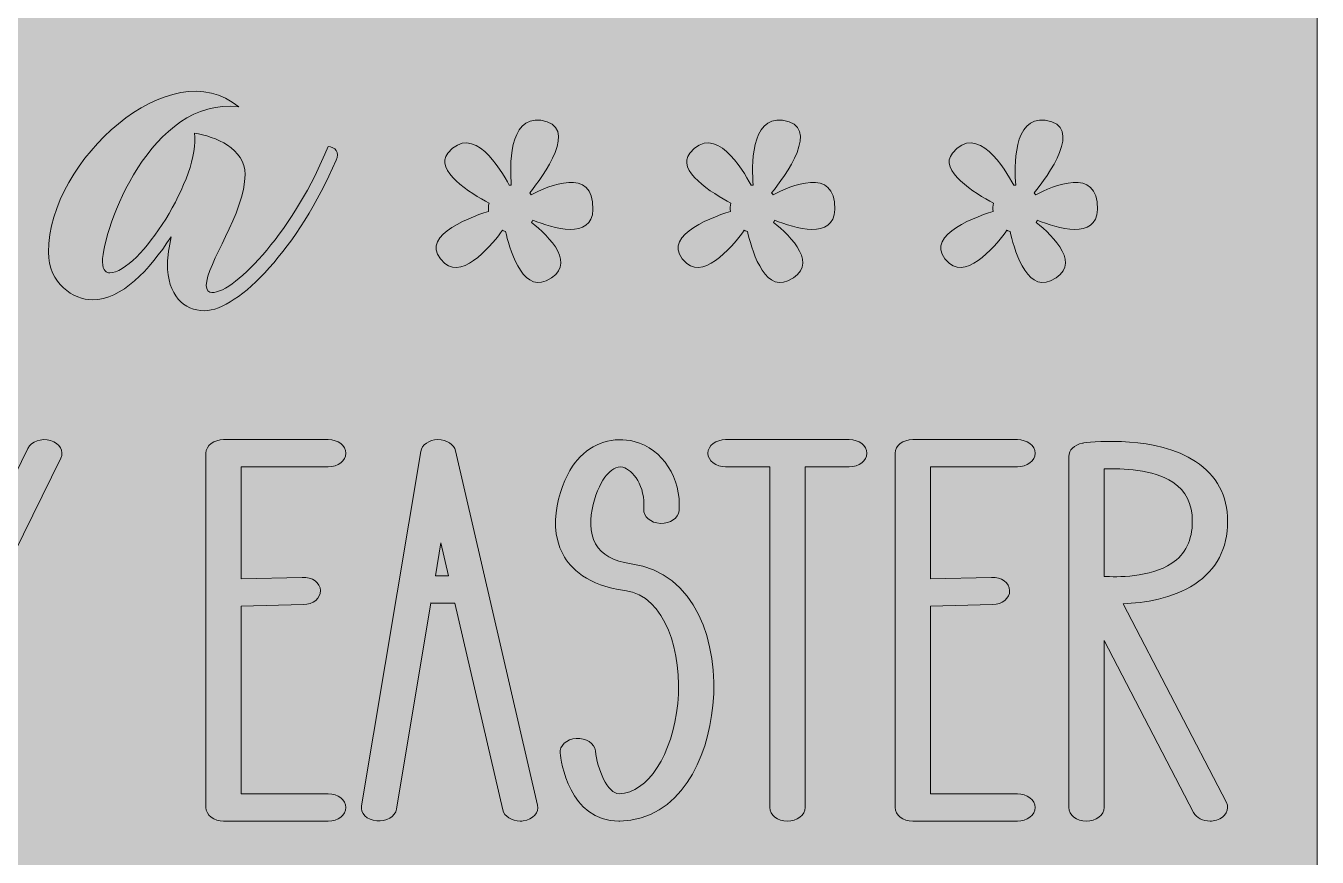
# Model space of a CAD drawing. Extents: x 254 to 755, y -942 to -58.
# Drawn here: x 468.2 to 755, y -547.7 to -363 of the extents above; entities that cross this region are included whole.
import ezdxf

# ---------------------------------------------------------------- set-up
doc = ezdxf.new("R2010")
doc.units = 0
doc.header["$MEASUREMENT"] = 0
doc.layers.add('Layer 1', color=7, linetype='Continuous', lineweight=0)

# ---------------------------------------------------------------- blocks, each defined once
blk = doc.blocks.new('Block_4')
at = {"layer": 'Layer 1', "true_color": 0x542400, "transparency": 33554687}
h = blk.add_hatch(color=38, dxfattribs=at)
h.dxf.hatch_style = 2
edge = h.paths.add_edge_path()
edge.add_spline(control_points=[(476.02, -459.02), (476.02, -459.02), (463.59, -484.37), (463.59, -484.37), (463.68, -484.63), (463.8, -484.9), (463.8, -485.18), (463.8, -485.18), (463.8, -536.63), (463.8, -536.63), (463.8, -538.31), (462.04, -539.66), (459.88, -539.66), (457.71, -539.66), (455.96, -538.31), (455.96, -536.63), (455.96, -536.63), (455.96, -486.97), (455.96, -486.97), (455.73, -486.75), (455.53, -486.5), (455.39, -486.23), (455.39, -486.23), (441.27, -459.07), (441.27, -459.07), (440.47, -457.52), (441.44, -455.75), (443.45, -455.14), (445.46, -454.51), (447.74, -455.26), (448.55, -456.81), (448.55, -456.81), (458.93, -476.77), (458.93, -476.77), (458.93, -476.77), (468.68, -456.87), (468.68, -456.87), (469.45, -455.31), (471.7, -454.53), (473.74, -455.11), (475.76, -455.71), (476.78, -457.46), (476.02, -459.02)], knot_values=[0, 0, 0, 0, 1, 1, 1, 2, 2, 2, 3, 3, 3, 4, 4, 4, 5, 5, 5, 6, 6, 6, 7, 7, 7, 8, 8, 8, 9, 9, 9, 10, 10, 10, 11, 11, 11, 12, 12, 12, 13, 13, 13, 14, 14, 14, 14], degree=3, periodic=0)
h = blk.add_hatch(color=38, dxfattribs=at)
h.dxf.hatch_style = 2
edge = h.paths.add_edge_path()
edge.add_spline(control_points=[(516.09, -460.97), (516.09, -460.97), (516.09, -485.87), (516.09, -485.87), (516.09, -485.87), (529.63, -485.54), (529.63, -485.54), (531.88, -485.37), (533.61, -486.79), (533.68, -488.46), (533.75, -490.13), (532.05, -491.53), (529.89, -491.58), (529.89, -491.58), (516.09, -491.93), (516.09, -491.93), (516.09, -491.93), (516.09, -533.61), (516.09, -533.61), (516.09, -533.61), (535.42, -533.61), (535.42, -533.61), (537.58, -533.61), (539.34, -534.96), (539.34, -536.63), (539.34, -538.31), (537.58, -539.66), (535.42, -539.66), (535.42, -539.66), (512.17, -539.66), (512.17, -539.66), (510.01, -539.66), (508.25, -538.31), (508.25, -536.63), (508.25, -536.63), (508.25, -457.95), (508.25, -457.95), (508.25, -456.27), (510.01, -454.92), (512.17, -454.92), (512.17, -454.92), (535.42, -454.92), (535.42, -454.92), (537.58, -454.92), (539.34, -456.27), (539.34, -457.95), (539.34, -459.62), (537.58, -460.97), (535.42, -460.97), (535.42, -460.97), (516.09, -460.97), (516.09, -460.97)], knot_values=[0, 0, 0, 0, 1, 1, 1, 2, 2, 2, 3, 3, 3, 4, 4, 4, 5, 5, 5, 6, 6, 6, 7, 7, 7, 8, 8, 8, 9, 9, 9, 10, 10, 10, 11, 11, 11, 12, 12, 12, 13, 13, 13, 14, 14, 14, 15, 15, 15, 16, 16, 16, 17, 17, 17, 17], degree=3, periodic=0)
h = blk.add_hatch(color=38, dxfattribs=at)
h.dxf.hatch_style = 2
edge = h.paths.add_edge_path()
edge.add_spline(control_points=[(562.14, -485.18), (562.14, -485.18), (560.44, -477.85), (560.44, -477.85), (560.44, -477.85), (559.22, -485.18), (559.22, -485.18), (559.22, -485.18), (562.14, -485.18), (562.14, -485.18)], knot_values=[0, 0, 0, 0, 1, 1, 1, 2, 2, 2, 3, 3, 3, 3], degree=3, periodic=0)
edge = h.paths.add_edge_path()
edge.add_spline(control_points=[(563.68, -457.41), (563.68, -457.41), (581.89, -536.1), (581.89, -536.1), (582.27, -537.75), (580.85, -539.32), (578.72, -539.61), (578.48, -539.64), (578.25, -539.66), (578.02, -539.66), (576.16, -539.66), (574.51, -538.63), (574.17, -537.16), (574.17, -537.16), (563.54, -491.24), (563.54, -491.24), (563.54, -491.24), (558.43, -491.24), (558.43, -491.24), (558.35, -491.24), (558.29, -491.21), (558.21, -491.2), (558.21, -491.2), (550.56, -537.02), (550.56, -537.02), (550.28, -538.68), (548.28, -539.81), (546.17, -539.63), (544.02, -539.42), (542.5, -537.9), (542.78, -536.24), (542.78, -536.24), (555.93, -457.56), (555.93, -457.56), (556.18, -456.08), (557.79, -454.96), (559.72, -454.92), (561.72, -455.01), (563.34, -455.95), (563.68, -457.41)], knot_values=[0, 0, 0, 0, 1, 1, 1, 2, 2, 2, 3, 3, 3, 4, 4, 4, 5, 5, 5, 6, 6, 6, 7, 7, 7, 8, 8, 8, 9, 9, 9, 10, 10, 10, 11, 11, 11, 12, 12, 12, 13, 13, 13, 13], degree=3, periodic=0)
h = blk.add_hatch(color=38, dxfattribs=at)
h.dxf.hatch_style = 2
edge = h.paths.add_edge_path()
edge.add_spline(control_points=[(620.82, -514.01), (619.68, -525.69), (613.59, -539.42), (600.18, -539.65), (600.1, -539.65), (600.03, -539.65), (599.95, -539.65), (588.87, -539.65), (587.08, -526.13), (586.91, -524.58), (586.73, -522.91), (588.33, -521.45), (590.49, -521.31), (592.65, -521.18), (594.54, -522.4), (594.73, -524.07), (595.18, -528.06), (597.39, -533.59), (599.99, -533.59), (600, -533.59), (600.01, -533.59), (600.02, -533.59), (606.32, -533.49), (611.9, -524.87), (613.01, -513.56), (614.1, -502.29), (610.37, -489.66), (601.3, -488.44), (592.91, -487.32), (589.18, -483.46), (587.54, -480.42), (583.33, -472.67), (588.06, -462.36), (590.74, -459.38), (594.1, -455.63), (598.82, -454.13), (603.36, -455.33), (609.67, -457.01), (613.85, -463.46), (613.31, -470.69), (613.19, -472.36), (611.34, -473.6), (609.17, -473.53), (607.01, -473.44), (605.36, -472), (605.48, -470.34), (605.87, -465.19), (603.02, -461.64), (600.81, -461.05), (599.45, -460.69), (598.09, -461.81), (597.19, -462.82), (595.26, -464.98), (592.01, -473), (594.77, -478.08), (596.09, -480.51), (598.66, -481.94), (602.64, -482.48), (617.06, -484.41), (622.17, -500.18), (620.82, -514.01)], knot_values=[0, 0, 0, 0, 1, 1, 1, 2, 2, 2, 3, 3, 3, 4, 4, 4, 5, 5, 5, 6, 6, 6, 7, 7, 7, 8, 8, 8, 9, 9, 9, 10, 10, 10, 11, 11, 11, 12, 12, 12, 13, 13, 13, 14, 14, 14, 15, 15, 15, 16, 16, 16, 17, 17, 17, 18, 18, 18, 19, 19, 19, 20, 20, 20, 20], degree=3, periodic=0)
h = blk.add_hatch(color=38, dxfattribs=at)
h.dxf.hatch_style = 2
edge = h.paths.add_edge_path()
edge.add_spline(control_points=[(655.01, -457.95), (655.01, -459.62), (653.26, -460.97), (651.09, -460.97), (651.09, -460.97), (641.29, -460.97), (641.29, -460.97), (641.29, -460.97), (641.29, -536.63), (641.29, -536.63), (641.29, -538.31), (639.54, -539.66), (637.37, -539.66), (635.21, -539.66), (633.45, -538.31), (633.45, -536.63), (633.45, -536.63), (633.45, -460.97), (633.45, -460.97), (633.45, -460.97), (623.65, -460.97), (623.65, -460.97), (621.49, -460.97), (619.73, -459.62), (619.73, -457.95), (619.73, -456.27), (621.49, -454.92), (623.65, -454.92), (623.65, -454.92), (651.09, -454.92), (651.09, -454.92), (653.26, -454.92), (655.01, -456.27), (655.01, -457.95)], knot_values=[0, 0, 0, 0, 1, 1, 1, 2, 2, 2, 3, 3, 3, 4, 4, 4, 5, 5, 5, 6, 6, 6, 7, 7, 7, 8, 8, 8, 9, 9, 9, 10, 10, 10, 11, 11, 11, 11], degree=3, periodic=0)
h = blk.add_hatch(color=38, dxfattribs=at)
h.dxf.hatch_style = 2
edge = h.paths.add_edge_path()
edge.add_spline(control_points=[(669.12, -460.97), (669.12, -460.97), (669.12, -485.87), (669.12, -485.87), (669.12, -485.87), (682.67, -485.54), (682.67, -485.54), (684.92, -485.37), (686.64, -486.79), (686.71, -488.46), (686.78, -490.13), (685.08, -491.53), (682.92, -491.58), (682.92, -491.58), (669.12, -491.93), (669.12, -491.93), (669.12, -491.93), (669.12, -533.61), (669.12, -533.61), (669.12, -533.61), (688.45, -533.61), (688.45, -533.61), (690.61, -533.61), (692.37, -534.96), (692.37, -536.63), (692.37, -538.31), (690.61, -539.66), (688.45, -539.66), (688.45, -539.66), (665.2, -539.66), (665.2, -539.66), (663.04, -539.66), (661.28, -538.31), (661.28, -536.63), (661.28, -536.63), (661.28, -457.95), (661.28, -457.95), (661.28, -456.27), (663.04, -454.92), (665.2, -454.92), (665.2, -454.92), (688.45, -454.92), (688.45, -454.92), (690.61, -454.92), (692.37, -456.27), (692.37, -457.95), (692.37, -459.62), (690.61, -460.97), (688.45, -460.97), (688.45, -460.97), (669.12, -460.97), (669.12, -460.97)], knot_values=[0, 0, 0, 0, 1, 1, 1, 2, 2, 2, 3, 3, 3, 4, 4, 4, 5, 5, 5, 6, 6, 6, 7, 7, 7, 8, 8, 8, 9, 9, 9, 10, 10, 10, 11, 11, 11, 12, 12, 12, 13, 13, 13, 14, 14, 14, 15, 15, 15, 16, 16, 16, 17, 17, 17, 17], degree=3, periodic=0)
h = blk.add_hatch(color=38, dxfattribs=at)
h.dxf.hatch_style = 2
edge = h.paths.add_edge_path()
edge.add_spline(control_points=[(722.74, -482.39), (725.76, -480.38), (727.29, -477.25), (727.29, -473.08), (727.29, -469.16), (725.87, -466.31), (722.95, -464.39), (718.58, -461.51), (711.73, -461.25), (707.69, -461.41), (707.69, -461.41), (707.69, -485.3), (707.69, -485.3), (710.44, -485.47), (717.94, -485.58), (722.74, -482.39)], knot_values=[0, 0, 0, 0, 1, 1, 1, 2, 2, 2, 3, 3, 3, 4, 4, 4, 5, 5, 5, 5], degree=3, periodic=0)
edge = h.paths.add_edge_path()
edge.add_spline(control_points=[(734.85, -535.51), (735.66, -537.06), (734.69, -538.82), (732.67, -539.44), (732.2, -539.59), (731.7, -539.66), (731.22, -539.66), (729.66, -539.66), (728.19, -538.94), (727.58, -537.76), (727.58, -537.76), (707.69, -499.52), (707.69, -499.52), (707.69, -499.52), (707.69, -536.63), (707.69, -536.63), (707.69, -538.31), (705.94, -539.66), (703.77, -539.66), (701.61, -539.66), (699.85, -538.31), (699.85, -536.63), (699.85, -536.63), (699.85, -458.66), (699.85, -458.66), (699.85, -457.25), (701.1, -456.04), (702.87, -455.71), (702.98, -455.69), (703.09, -455.68), (703.2, -455.66), (705.89, -455.33), (719.3, -454.04), (728.03, -459.78), (732.74, -462.88), (735.13, -467.36), (735.13, -473.08), (735.13, -479.11), (732.67, -483.79), (727.82, -487.01), (722.9, -490.26), (716.58, -491.19), (711.91, -491.39), (711.91, -491.39), (734.85, -535.51), (734.85, -535.51)], knot_values=[0, 0, 0, 0, 1, 1, 1, 2, 2, 2, 3, 3, 3, 4, 4, 4, 5, 5, 5, 6, 6, 6, 7, 7, 7, 8, 8, 8, 9, 9, 9, 10, 10, 10, 11, 11, 11, 12, 12, 12, 13, 13, 13, 14, 14, 14, 15, 15, 15, 15], degree=3, periodic=0)
at = {"layer": 'Layer 1'}
for points, knots in [([(476.02, -459.02), (476.02, -459.02), (463.59, -484.37), (463.59, -484.37), (463.68, -484.63), (463.8, -484.9), (463.8, -485.18), (463.8, -485.18), (463.8, -536.63), (463.8, -536.63), (463.8, -538.31), (462.04, -539.66), (459.88, -539.66), (457.71, -539.66), (455.96, -538.31), (455.96, -536.63), (455.96, -536.63), (455.96, -486.97), (455.96, -486.97), (455.73, -486.75), (455.53, -486.5), (455.39, -486.23), (455.39, -486.23), (441.27, -459.07), (441.27, -459.07), (440.47, -457.52), (441.44, -455.75), (443.45, -455.14), (445.46, -454.51), (447.74, -455.26), (448.55, -456.81), (448.55, -456.81), (458.93, -476.77), (458.93, -476.77), (458.93, -476.77), (468.68, -456.87), (468.68, -456.87), (469.45, -455.31), (471.7, -454.53), (473.74, -455.11), (475.76, -455.71), (476.78, -457.46), (476.02, -459.02)], [0, 0, 0, 0, 1, 1, 1, 2, 2, 2, 3, 3, 3, 4, 4, 4, 5, 5, 5, 6, 6, 6, 7, 7, 7, 8, 8, 8, 9, 9, 9, 10, 10, 10, 11, 11, 11, 12, 12, 12, 13, 13, 13, 14, 14, 14, 14]), ([(516.09, -460.97), (516.09, -460.97), (516.09, -485.87), (516.09, -485.87), (516.09, -485.87), (529.63, -485.54), (529.63, -485.54), (531.88, -485.37), (533.61, -486.79), (533.68, -488.46), (533.75, -490.13), (532.05, -491.53), (529.89, -491.58), (529.89, -491.58), (516.09, -491.93), (516.09, -491.93), (516.09, -491.93), (516.09, -533.61), (516.09, -533.61), (516.09, -533.61), (535.42, -533.61), (535.42, -533.61), (537.58, -533.61), (539.34, -534.96), (539.34, -536.63), (539.34, -538.31), (537.58, -539.66), (535.42, -539.66), (535.42, -539.66), (512.17, -539.66), (512.17, -539.66), (510.01, -539.66), (508.25, -538.31), (508.25, -536.63), (508.25, -536.63), (508.25, -457.95), (508.25, -457.95), (508.25, -456.27), (510.01, -454.92), (512.17, -454.92), (512.17, -454.92), (535.42, -454.92), (535.42, -454.92), (537.58, -454.92), (539.34, -456.27), (539.34, -457.95), (539.34, -459.62), (537.58, -460.97), (535.42, -460.97), (535.42, -460.97), (516.09, -460.97), (516.09, -460.97)], [0, 0, 0, 0, 1, 1, 1, 2, 2, 2, 3, 3, 3, 4, 4, 4, 5, 5, 5, 6, 6, 6, 7, 7, 7, 8, 8, 8, 9, 9, 9, 10, 10, 10, 11, 11, 11, 12, 12, 12, 13, 13, 13, 14, 14, 14, 15, 15, 15, 16, 16, 16, 17, 17, 17, 17]), ([(563.68, -457.41), (563.68, -457.41), (581.89, -536.1), (581.89, -536.1), (582.27, -537.75), (580.85, -539.32), (578.72, -539.61), (578.48, -539.64), (578.25, -539.66), (578.02, -539.66), (576.16, -539.66), (574.51, -538.63), (574.17, -537.16), (574.17, -537.16), (563.54, -491.24), (563.54, -491.24), (563.54, -491.24), (558.43, -491.24), (558.43, -491.24), (558.35, -491.24), (558.29, -491.21), (558.21, -491.2), (558.21, -491.2), (550.56, -537.02), (550.56, -537.02), (550.28, -538.68), (548.28, -539.81), (546.17, -539.63), (544.02, -539.42), (542.5, -537.9), (542.78, -536.24), (542.78, -536.24), (555.93, -457.56), (555.93, -457.56), (556.18, -456.08), (557.79, -454.96), (559.72, -454.92), (561.72, -455.01), (563.34, -455.95), (563.68, -457.41)], [0, 0, 0, 0, 1, 1, 1, 2, 2, 2, 3, 3, 3, 4, 4, 4, 5, 5, 5, 6, 6, 6, 7, 7, 7, 8, 8, 8, 9, 9, 9, 10, 10, 10, 11, 11, 11, 12, 12, 12, 13, 13, 13, 13]), ([(620.82, -514.01), (619.68, -525.69), (613.59, -539.42), (600.18, -539.65), (600.1, -539.65), (600.03, -539.65), (599.95, -539.65), (588.87, -539.65), (587.08, -526.13), (586.91, -524.58), (586.73, -522.91), (588.33, -521.45), (590.49, -521.31), (592.65, -521.18), (594.54, -522.4), (594.73, -524.07), (595.18, -528.06), (597.39, -533.59), (599.99, -533.59), (600, -533.59), (600.01, -533.59), (600.02, -533.59), (606.32, -533.49), (611.9, -524.87), (613.01, -513.56), (614.1, -502.29), (610.37, -489.66), (601.3, -488.44), (592.91, -487.32), (589.18, -483.46), (587.54, -480.42), (583.33, -472.67), (588.06, -462.36), (590.74, -459.38), (594.1, -455.63), (598.82, -454.13), (603.36, -455.33), (609.67, -457.01), (613.85, -463.46), (613.31, -470.69), (613.19, -472.36), (611.34, -473.6), (609.17, -473.53), (607.01, -473.44), (605.36, -472), (605.48, -470.34), (605.87, -465.19), (603.02, -461.64), (600.81, -461.05), (599.45, -460.69), (598.09, -461.81), (597.19, -462.82), (595.26, -464.98), (592.01, -473), (594.77, -478.08), (596.09, -480.51), (598.66, -481.94), (602.64, -482.48), (617.06, -484.41), (622.17, -500.18), (620.82, -514.01)], [0, 0, 0, 0, 1, 1, 1, 2, 2, 2, 3, 3, 3, 4, 4, 4, 5, 5, 5, 6, 6, 6, 7, 7, 7, 8, 8, 8, 9, 9, 9, 10, 10, 10, 11, 11, 11, 12, 12, 12, 13, 13, 13, 14, 14, 14, 15, 15, 15, 16, 16, 16, 17, 17, 17, 18, 18, 18, 19, 19, 19, 20, 20, 20, 20]), ([(655.01, -457.95), (655.01, -459.62), (653.26, -460.97), (651.09, -460.97), (651.09, -460.97), (641.29, -460.97), (641.29, -460.97), (641.29, -460.97), (641.29, -536.63), (641.29, -536.63), (641.29, -538.31), (639.54, -539.66), (637.37, -539.66), (635.21, -539.66), (633.45, -538.31), (633.45, -536.63), (633.45, -536.63), (633.45, -460.97), (633.45, -460.97), (633.45, -460.97), (623.65, -460.97), (623.65, -460.97), (621.49, -460.97), (619.73, -459.62), (619.73, -457.95), (619.73, -456.27), (621.49, -454.92), (623.65, -454.92), (623.65, -454.92), (651.09, -454.92), (651.09, -454.92), (653.26, -454.92), (655.01, -456.27), (655.01, -457.95)], [0, 0, 0, 0, 1, 1, 1, 2, 2, 2, 3, 3, 3, 4, 4, 4, 5, 5, 5, 6, 6, 6, 7, 7, 7, 8, 8, 8, 9, 9, 9, 10, 10, 10, 11, 11, 11, 11]), ([(669.12, -460.97), (669.12, -460.97), (669.12, -485.87), (669.12, -485.87), (669.12, -485.87), (682.67, -485.54), (682.67, -485.54), (684.92, -485.37), (686.64, -486.79), (686.71, -488.46), (686.78, -490.13), (685.08, -491.53), (682.92, -491.58), (682.92, -491.58), (669.12, -491.93), (669.12, -491.93), (669.12, -491.93), (669.12, -533.61), (669.12, -533.61), (669.12, -533.61), (688.45, -533.61), (688.45, -533.61), (690.61, -533.61), (692.37, -534.96), (692.37, -536.63), (692.37, -538.31), (690.61, -539.66), (688.45, -539.66), (688.45, -539.66), (665.2, -539.66), (665.2, -539.66), (663.04, -539.66), (661.28, -538.31), (661.28, -536.63), (661.28, -536.63), (661.28, -457.95), (661.28, -457.95), (661.28, -456.27), (663.04, -454.92), (665.2, -454.92), (665.2, -454.92), (688.45, -454.92), (688.45, -454.92), (690.61, -454.92), (692.37, -456.27), (692.37, -457.95), (692.37, -459.62), (690.61, -460.97), (688.45, -460.97), (688.45, -460.97), (669.12, -460.97), (669.12, -460.97)], [0, 0, 0, 0, 1, 1, 1, 2, 2, 2, 3, 3, 3, 4, 4, 4, 5, 5, 5, 6, 6, 6, 7, 7, 7, 8, 8, 8, 9, 9, 9, 10, 10, 10, 11, 11, 11, 12, 12, 12, 13, 13, 13, 14, 14, 14, 15, 15, 15, 16, 16, 16, 17, 17, 17, 17]), ([(734.85, -535.51), (735.66, -537.06), (734.69, -538.82), (732.67, -539.44), (732.2, -539.59), (731.7, -539.66), (731.22, -539.66), (729.66, -539.66), (728.19, -538.94), (727.58, -537.76), (727.58, -537.76), (707.69, -499.52), (707.69, -499.52), (707.69, -499.52), (707.69, -536.63), (707.69, -536.63), (707.69, -538.31), (705.94, -539.66), (703.77, -539.66), (701.61, -539.66), (699.85, -538.31), (699.85, -536.63), (699.85, -536.63), (699.85, -458.66), (699.85, -458.66), (699.85, -457.25), (701.1, -456.04), (702.87, -455.71), (702.98, -455.69), (703.09, -455.68), (703.2, -455.66), (705.89, -455.33), (719.3, -454.04), (728.03, -459.78), (732.74, -462.88), (735.13, -467.36), (735.13, -473.08), (735.13, -479.11), (732.67, -483.79), (727.82, -487.01), (722.9, -490.26), (716.58, -491.19), (711.91, -491.39), (711.91, -491.39), (734.85, -535.51), (734.85, -535.51)], [0, 0, 0, 0, 1, 1, 1, 2, 2, 2, 3, 3, 3, 4, 4, 4, 5, 5, 5, 6, 6, 6, 7, 7, 7, 8, 8, 8, 9, 9, 9, 10, 10, 10, 11, 11, 11, 12, 12, 12, 13, 13, 13, 14, 14, 14, 15, 15, 15, 15]), ([(722.74, -482.39), (725.76, -480.38), (727.29, -477.25), (727.29, -473.08), (727.29, -469.16), (725.87, -466.31), (722.95, -464.39), (718.58, -461.51), (711.73, -461.25), (707.69, -461.41), (707.69, -461.41), (707.69, -485.3), (707.69, -485.3), (710.44, -485.47), (717.94, -485.58), (722.74, -482.39)], [0, 0, 0, 0, 1, 1, 1, 2, 2, 2, 3, 3, 3, 4, 4, 4, 5, 5, 5, 5]), ([(562.14, -485.18), (562.14, -485.18), (560.44, -477.85), (560.44, -477.85), (560.44, -477.85), (559.22, -485.18), (559.22, -485.18), (559.22, -485.18), (562.14, -485.18), (562.14, -485.18)], [0, 0, 0, 0, 1, 1, 1, 2, 2, 2, 3, 3, 3, 3])]:
    blk.add_open_spline(points, degree=3, knots=knots, dxfattribs=at)
blk = doc.blocks.new('Block_1')
at = {"layer": 'Layer 1', "true_color": 0xffdab2, "transparency": 33554687}
h = blk.add_hatch(color=41, dxfattribs=at)
h.dxf.hatch_style = 2
edge = h.paths.add_edge_path()
edge.add_spline(control_points=[(504.39, -89.95), (515.29, -89.95), (523.36, -98.87), (523.82, -109.4), (524.29, -119.91), (514.55, -128.85), (504.39, -128.85), (493.47, -128.85), (485.39, -119.94), (484.93, -109.4), (484.46, -98.9), (494.21, -89.95), (504.39, -89.95)], knot_values=[0, 0, 0, 0, 1, 1, 1, 2, 2, 2, 3, 3, 3, 4, 4, 4, 4], degree=3, periodic=0)
edge = h.paths.add_edge_path()
edge.add_spline(control_points=[(754.96, -238.63), (753.72, -204.64), (725.78, -177.48), (691.51, -177.48), (691.51, -177.48), (685.59, -177.48), (685.59, -177.48), (684.36, -146.07), (658.52, -121.02), (626.83, -121.02), (626.83, -121.02), (584.67, -121.02), (584.67, -121.02), (576.16, -84.61), (543.51, -57.51), (504.49, -57.51), (465.49, -57.51), (432.84, -84.61), (424.33, -121.02), (424.33, -121.02), (382.17, -121.02), (382.17, -121.02), (365.94, -121.02), (351.22, -127.61), (340.58, -138.24), (330.48, -148.36), (324.04, -162.19), (323.41, -177.48), (323.41, -177.48), (317.5, -177.48), (317.5, -177.48), (299.95, -177.48), (284.08, -184.58), (272.58, -196.08), (261.6, -207.07), (254.64, -222.02), (254.04, -238.63), (254.01, -239.41), (253.99, -240.19), (253.99, -240.98), (253.99, -240.98), (253.99, -914.95), (253.99, -914.95), (253.99, -930.16), (266.3, -942.49), (281.52, -942.49), (281.52, -942.49), (727.48, -942.49), (727.48, -942.49), (742.7, -942.49), (755.01, -930.16), (755.01, -914.95), (755.01, -914.95), (755.01, -240.98), (755.01, -240.98), (755.01, -240.19), (754.99, -239.41), (754.96, -238.63)], knot_values=[0, 0, 0, 0, 1, 1, 1, 2, 2, 2, 3, 3, 3, 4, 4, 4, 5, 5, 5, 6, 6, 6, 7, 7, 7, 8, 8, 8, 9, 9, 9, 10, 10, 10, 11, 11, 11, 12, 12, 12, 13, 13, 13, 14, 14, 14, 15, 15, 15, 16, 16, 16, 17, 17, 17, 18, 18, 18, 19, 19, 19, 19], degree=3, periodic=0)
at = {"layer": 'Layer 1', "true_color": 0x542400, "transparency": 33554687}
h = blk.add_hatch(color=38, dxfattribs=at)
h.dxf.hatch_style = 2
edge = h.paths.add_edge_path()
edge.add_spline(control_points=[(537.17, -392.81), (528.95, -412.04), (515.53, -426.27), (507.92, -426.27), (503.31, -426.27), (499.7, -422.86), (499.7, -415.85), (499.7, -414.25), (500.1, -412.04), (500.5, -409.84), (495.7, -417.25), (489.49, -423.86), (483.07, -423.86), (478.87, -423.86), (473.26, -420.26), (473.26, -413.25), (473.26, -392.81), (500.7, -368.37), (515.53, -380.99), (496.1, -378.59), (485.28, -408.04), (485.28, -415.45), (485.28, -417.45), (486.28, -417.85), (486.88, -417.85), (493.49, -417.85), (507.12, -396.42), (505.71, -386.8), (510.32, -387.6), (516.93, -390.21), (516.93, -396.02), (516.93, -404.63), (508.32, -415.85), (508.32, -420.66), (508.32, -421.66), (508.92, -422.26), (509.52, -422.26), (514.93, -422.26), (528.15, -407.84), (535.36, -389.81), (536.97, -389.81), (537.97, -391.21), (537.17, -392.81)], knot_values=[0, 0, 0, 0, 1, 1, 1, 2, 2, 2, 3, 3, 3, 4, 4, 4, 5, 5, 5, 6, 6, 6, 7, 7, 7, 8, 8, 8, 9, 9, 9, 10, 10, 10, 11, 11, 11, 12, 12, 12, 13, 13, 13, 14, 14, 14, 14], degree=3, periodic=0)
at = {"layer": 'Layer 1'}
for points, knots in [([(754.96, -238.63), (753.72, -204.64), (725.78, -177.48), (691.51, -177.48), (691.51, -177.48), (685.59, -177.48), (685.59, -177.48), (684.36, -146.07), (658.52, -121.02), (626.83, -121.02), (626.83, -121.02), (584.67, -121.02), (584.67, -121.02), (576.16, -84.61), (543.51, -57.51), (504.49, -57.51), (465.49, -57.51), (432.84, -84.61), (424.33, -121.02), (424.33, -121.02), (382.17, -121.02), (382.17, -121.02), (365.94, -121.02), (351.22, -127.61), (340.58, -138.24), (330.48, -148.36), (324.04, -162.19), (323.41, -177.48), (323.41, -177.48), (317.5, -177.48), (317.5, -177.48), (299.95, -177.48), (284.08, -184.58), (272.58, -196.08), (261.6, -207.07), (254.64, -222.02), (254.04, -238.63), (254.01, -239.41), (253.99, -240.19), (253.99, -240.98), (253.99, -240.98), (253.99, -914.95), (253.99, -914.95), (253.99, -930.16), (266.3, -942.49), (281.52, -942.49), (281.52, -942.49), (727.48, -942.49), (727.48, -942.49), (742.7, -942.49), (755.01, -930.16), (755.01, -914.95), (755.01, -914.95), (755.01, -240.98), (755.01, -240.98), (755.01, -240.19), (754.99, -239.41), (754.96, -238.63)], [0, 0, 0, 0, 1, 1, 1, 2, 2, 2, 3, 3, 3, 4, 4, 4, 5, 5, 5, 6, 6, 6, 7, 7, 7, 8, 8, 8, 9, 9, 9, 10, 10, 10, 11, 11, 11, 12, 12, 12, 13, 13, 13, 14, 14, 14, 15, 15, 15, 16, 16, 16, 17, 17, 17, 18, 18, 18, 19, 19, 19, 19]), ([(537.17, -392.81), (528.95, -412.04), (515.53, -426.27), (507.92, -426.27), (503.31, -426.27), (499.7, -422.86), (499.7, -415.85), (499.7, -414.25), (500.1, -412.04), (500.5, -409.84), (495.7, -417.25), (489.49, -423.86), (483.07, -423.86), (478.87, -423.86), (473.26, -420.26), (473.26, -413.25), (473.26, -392.81), (500.7, -368.37), (515.53, -380.99), (496.1, -378.59), (485.28, -408.04), (485.28, -415.45), (485.28, -417.45), (486.28, -417.85), (486.88, -417.85), (493.49, -417.85), (507.12, -396.42), (505.71, -386.8), (510.32, -387.6), (516.93, -390.21), (516.93, -396.02), (516.93, -404.63), (508.32, -415.85), (508.32, -420.66), (508.32, -421.66), (508.92, -422.26), (509.52, -422.26), (514.93, -422.26), (528.15, -407.84), (535.36, -389.81), (536.97, -389.81), (537.97, -391.21), (537.17, -392.81)], [0, 0, 0, 0, 1, 1, 1, 2, 2, 2, 3, 3, 3, 4, 4, 4, 5, 5, 5, 6, 6, 6, 7, 7, 7, 8, 8, 8, 9, 9, 9, 10, 10, 10, 11, 11, 11, 12, 12, 12, 13, 13, 13, 14, 14, 14, 14])]:
    blk.add_open_spline(points, degree=3, knots=knots, dxfattribs=at)
blk.add_blockref('Block_4', (0, 0), dxfattribs=at)
blk = doc.blocks.new('Block_5')
at = {"layer": 'Layer 1', "true_color": 0x542400, "transparency": 33554687}
h = blk.add_hatch(color=38, dxfattribs=at)
h.dxf.hatch_style = 2
edge = h.paths.add_edge_path()
edge.add_spline(control_points=[(580.48, -400.52), (580.38, -400.37), (580.26, -400.23), (580.15, -400.1), (583.08, -396.46), (591.44, -385.11), (582.59, -383.97), (575.38, -383.04), (575.74, -394.49), (576.06, -398.35), (575.9, -398.36), (575.75, -398.38), (575.59, -398.4), (573.68, -394.77), (567.53, -384.49), (561.99, -391.24), (558.8, -395.11), (566.99, -400.18), (571.12, -402.4), (570.95, -402.99), (570.92, -403.59), (571, -404.2), (565.94, -405.81), (554.84, -410.18), (561.32, -415.78), (565.58, -419.46), (572.23, -410.98), (574.09, -408.41), (574.16, -408.45), (574.23, -408.5), (574.31, -408.53), (574.47, -408.61), (574.63, -408.65), (574.8, -408.7), (575.53, -412), (578.27, -422.14), (583.78, -419.61), (591.13, -416.24), (584.4, -409.72), (580.57, -406.68), (580.67, -406.52), (580.75, -406.33), (580.83, -406.15), (585.25, -407.95), (594, -410.65), (594.19, -403.77), (594.45, -394.05), (584.14, -398.6), (580.48, -400.52)], knot_values=[0, 0, 0, 0, 1, 1, 1, 2, 2, 2, 3, 3, 3, 4, 4, 4, 5, 5, 5, 6, 6, 6, 7, 7, 7, 8, 8, 8, 9, 9, 9, 10, 10, 10, 11, 11, 11, 12, 12, 12, 13, 13, 13, 14, 14, 14, 15, 15, 15, 16, 16, 16, 16], degree=3, periodic=0)
h = blk.add_hatch(color=38, dxfattribs=at)
h.dxf.hatch_style = 2
edge = h.paths.add_edge_path()
edge.add_spline(control_points=[(634.2, -400.52), (634.09, -400.37), (633.98, -400.23), (633.86, -400.1), (636.79, -396.46), (645.16, -385.11), (636.31, -383.97), (629.09, -383.04), (629.45, -394.49), (629.77, -398.35), (629.62, -398.36), (629.46, -398.38), (629.3, -398.4), (627.39, -394.77), (621.25, -384.49), (615.7, -391.24), (612.51, -395.11), (620.71, -400.18), (624.83, -402.4), (624.66, -402.99), (624.63, -403.59), (624.71, -404.2), (619.65, -405.81), (608.56, -410.18), (615.04, -415.78), (619.3, -419.46), (625.94, -410.98), (627.8, -408.41), (627.87, -408.45), (627.94, -408.5), (628.02, -408.53), (628.18, -408.61), (628.35, -408.65), (628.51, -408.7), (629.24, -412), (631.99, -422.14), (637.5, -419.61), (644.84, -416.24), (638.11, -409.72), (634.28, -406.68), (634.38, -406.52), (634.46, -406.33), (634.54, -406.15), (638.96, -407.95), (647.71, -410.65), (647.9, -403.77), (648.16, -394.05), (637.85, -398.6), (634.2, -400.52)], knot_values=[0, 0, 0, 0, 1, 1, 1, 2, 2, 2, 3, 3, 3, 4, 4, 4, 5, 5, 5, 6, 6, 6, 7, 7, 7, 8, 8, 8, 9, 9, 9, 10, 10, 10, 11, 11, 11, 12, 12, 12, 13, 13, 13, 14, 14, 14, 15, 15, 15, 16, 16, 16, 16], degree=3, periodic=0)
h = blk.add_hatch(color=38, dxfattribs=at)
h.dxf.hatch_style = 2
edge = h.paths.add_edge_path()
edge.add_spline(control_points=[(692.51, -400.52), (692.41, -400.37), (692.29, -400.23), (692.18, -400.1), (695.11, -396.46), (703.47, -385.11), (694.63, -383.97), (687.41, -383.04), (687.77, -394.49), (688.09, -398.35), (687.93, -398.36), (687.78, -398.38), (687.62, -398.4), (685.71, -394.77), (679.56, -384.49), (674.02, -391.24), (670.83, -395.11), (679.02, -400.18), (683.15, -402.4), (682.98, -402.99), (682.95, -403.59), (683.03, -404.2), (677.97, -405.81), (666.88, -410.18), (673.35, -415.78), (677.61, -419.46), (684.26, -410.98), (686.12, -408.41), (686.19, -408.45), (686.26, -408.5), (686.34, -408.53), (686.5, -408.61), (686.66, -408.65), (686.83, -408.7), (687.56, -412), (690.31, -422.14), (695.81, -419.61), (703.16, -416.24), (696.43, -409.72), (692.6, -406.68), (692.7, -406.52), (692.78, -406.33), (692.86, -406.15), (697.28, -407.95), (706.03, -410.65), (706.22, -403.77), (706.48, -394.05), (696.17, -398.6), (692.51, -400.52)], knot_values=[0, 0, 0, 0, 1, 1, 1, 2, 2, 2, 3, 3, 3, 4, 4, 4, 5, 5, 5, 6, 6, 6, 7, 7, 7, 8, 8, 8, 9, 9, 9, 10, 10, 10, 11, 11, 11, 12, 12, 12, 13, 13, 13, 14, 14, 14, 15, 15, 15, 16, 16, 16, 16], degree=3, periodic=0)
at = {"layer": 'Layer 1'}
for points in [[(580.48, -400.52), (580.38, -400.37), (580.26, -400.23), (580.15, -400.1), (583.08, -396.46), (591.44, -385.11), (582.59, -383.97), (575.38, -383.04), (575.74, -394.49), (576.06, -398.35), (575.9, -398.36), (575.75, -398.38), (575.59, -398.4), (573.68, -394.77), (567.53, -384.49), (561.99, -391.24), (558.8, -395.11), (566.99, -400.18), (571.12, -402.4), (570.95, -402.99), (570.92, -403.59), (571, -404.2), (565.94, -405.81), (554.84, -410.18), (561.32, -415.78), (565.58, -419.46), (572.23, -410.98), (574.09, -408.41), (574.16, -408.45), (574.23, -408.5), (574.31, -408.53), (574.47, -408.61), (574.63, -408.65), (574.8, -408.7), (575.53, -412), (578.27, -422.14), (583.78, -419.61), (591.13, -416.24), (584.4, -409.72), (580.57, -406.68), (580.67, -406.52), (580.75, -406.33), (580.83, -406.15), (585.25, -407.95), (594, -410.65), (594.19, -403.77), (594.45, -394.05), (584.14, -398.6), (580.48, -400.52)], [(634.2, -400.52), (634.09, -400.37), (633.98, -400.23), (633.86, -400.1), (636.79, -396.46), (645.16, -385.11), (636.31, -383.97), (629.09, -383.04), (629.45, -394.49), (629.77, -398.35), (629.62, -398.36), (629.46, -398.38), (629.3, -398.4), (627.39, -394.77), (621.25, -384.49), (615.7, -391.24), (612.51, -395.11), (620.71, -400.18), (624.83, -402.4), (624.66, -402.99), (624.63, -403.59), (624.71, -404.2), (619.65, -405.81), (608.56, -410.18), (615.04, -415.78), (619.3, -419.46), (625.94, -410.98), (627.8, -408.41), (627.87, -408.45), (627.94, -408.5), (628.02, -408.53), (628.18, -408.61), (628.35, -408.65), (628.51, -408.7), (629.24, -412), (631.99, -422.14), (637.5, -419.61), (644.84, -416.24), (638.11, -409.72), (634.28, -406.68), (634.38, -406.52), (634.46, -406.33), (634.54, -406.15), (638.96, -407.95), (647.71, -410.65), (647.9, -403.77), (648.16, -394.05), (637.85, -398.6), (634.2, -400.52)], [(692.51, -400.52), (692.41, -400.37), (692.29, -400.23), (692.18, -400.1), (695.11, -396.46), (703.47, -385.11), (694.63, -383.97), (687.41, -383.04), (687.77, -394.49), (688.09, -398.35), (687.93, -398.36), (687.78, -398.38), (687.62, -398.4), (685.71, -394.77), (679.56, -384.49), (674.02, -391.24), (670.83, -395.11), (679.02, -400.18), (683.15, -402.4), (682.98, -402.99), (682.95, -403.59), (683.03, -404.2), (677.97, -405.81), (666.88, -410.18), (673.35, -415.78), (677.61, -419.46), (684.26, -410.98), (686.12, -408.41), (686.19, -408.45), (686.26, -408.5), (686.34, -408.53), (686.5, -408.61), (686.66, -408.65), (686.83, -408.7), (687.56, -412), (690.31, -422.14), (695.81, -419.61), (703.16, -416.24), (696.43, -409.72), (692.6, -406.68), (692.7, -406.52), (692.78, -406.33), (692.86, -406.15), (697.28, -407.95), (706.03, -410.65), (706.22, -403.77), (706.48, -394.05), (696.17, -398.6), (692.51, -400.52)]]:
    blk.add_open_spline(points, degree=3, knots=[0, 0, 0, 0, 1, 1, 1, 2, 2, 2, 3, 3, 3, 4, 4, 4, 5, 5, 5, 6, 6, 6, 7, 7, 7, 8, 8, 8, 9, 9, 9, 10, 10, 10, 11, 11, 11, 12, 12, 12, 13, 13, 13, 14, 14, 14, 15, 15, 15, 16, 16, 16, 16], dxfattribs=at)
blk = doc.blocks.new('Block_0')
at = {"layer": 'Layer 1'}
for name in ['Block_1', 'Block_5']:
    blk.add_blockref(name, (0, 0), dxfattribs=at)

msp = doc.modelspace()

# ---------------------------------------------------------------- block references
at = {"layer": 'Layer 1'}
msp.add_blockref('Block_0', (0, 0), dxfattribs=at)

doc.saveas('drawing.dxf')
